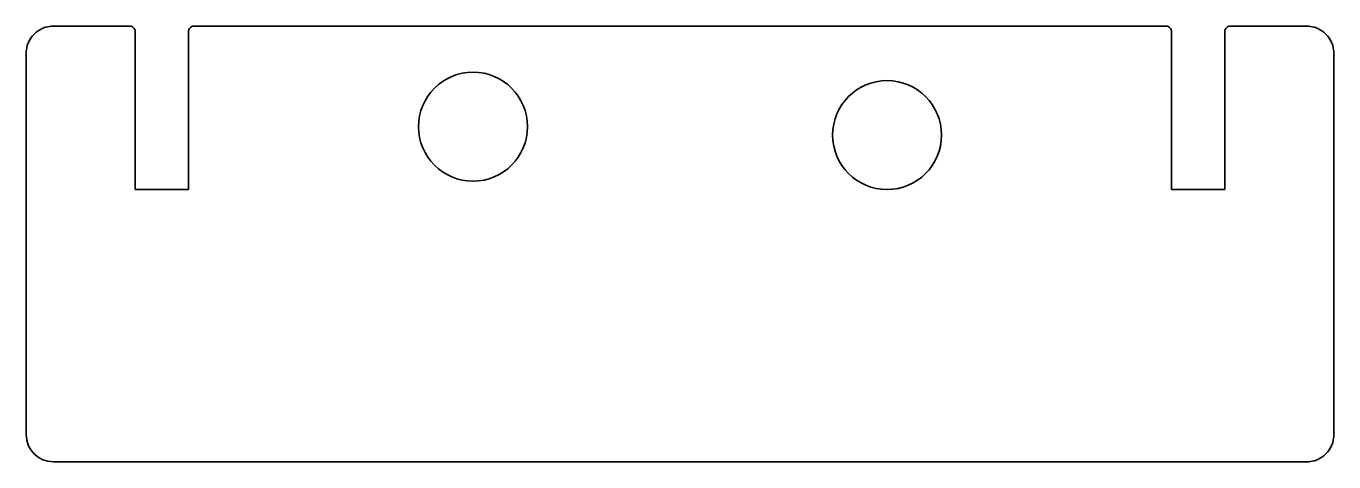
# Model space of a CAD drawing. Extents: x 360 to 480, y 277 to 317.
import ezdxf

# ---------------------------------------------------------------- set-up
doc = ezdxf.new("R2010")
doc.units = 0

msp = doc.modelspace()

# ---------------------------------------------------------------- linework, layer by layer
at = {"color": 7, "lineweight": 35, "ltscale": 0.175}
for p, q in [((363, 317), (370, 317)), ((471, 317), (478, 317))]:
    msp.add_line(p, q, dxfattribs=at)
at = {"color": 7, "lineweight": 35}
for p, q in [((375.900024, 317), (465.100037, 317)), ((360.5, 314.5), (360.5, 279.5)), ((480.5, 279.5), (480.5, 314.5)), ((478, 277), (363, 277))]:
    msp.add_line(p, q, dxfattribs=at)
at = {"color": 7, "lineweight": 35, "ltscale": 0.3625}
for p, q in [((370.5, 316.5), (370.5, 302)), ((375.400024, 302), (375.400024, 316.5)), ((465.600037, 316.5), (465.600037, 302)), ((470.5, 302), (470.5, 316.5))]:
    msp.add_line(p, q, dxfattribs=at)
at = {"color": 7, "lineweight": 35, "ltscale": 0.122501}
msp.add_line((370.5, 302), (375.400024, 302), dxfattribs=at)
at = {"color": 7, "lineweight": 35, "ltscale": 0.122499}
msp.add_line((465.600037, 302), (470.5, 302), dxfattribs=at)
at = {"color": 7, "lineweight": 35}
for centre in [(401.507874, 307.77063), (439.5, 307)]:
    msp.add_circle(centre, 5, dxfattribs=at)
for centre, radius, start, end in [((363, 314.5), 2.5, 90.000003, 180.000005), ((370, 316.5), 0.5, 0, 90.000003), ((375.900024, 316.5), 0.5, 90.000003, 180.000005), ((465.100037, 316.5), 0.5, 0, 90.000003), ((471, 316.5), 0.5, 90.000003, 180.000005), ((478, 314.5), 2.5, 0, 90.000003), ((363, 279.5), 2.5, 180.000005, 269.999997), ((478, 279.5), 2.5, 269.999997, 360)]:
    msp.add_arc(centre, radius, start, end, dxfattribs=at)

doc.saveas('drawing.dxf')
